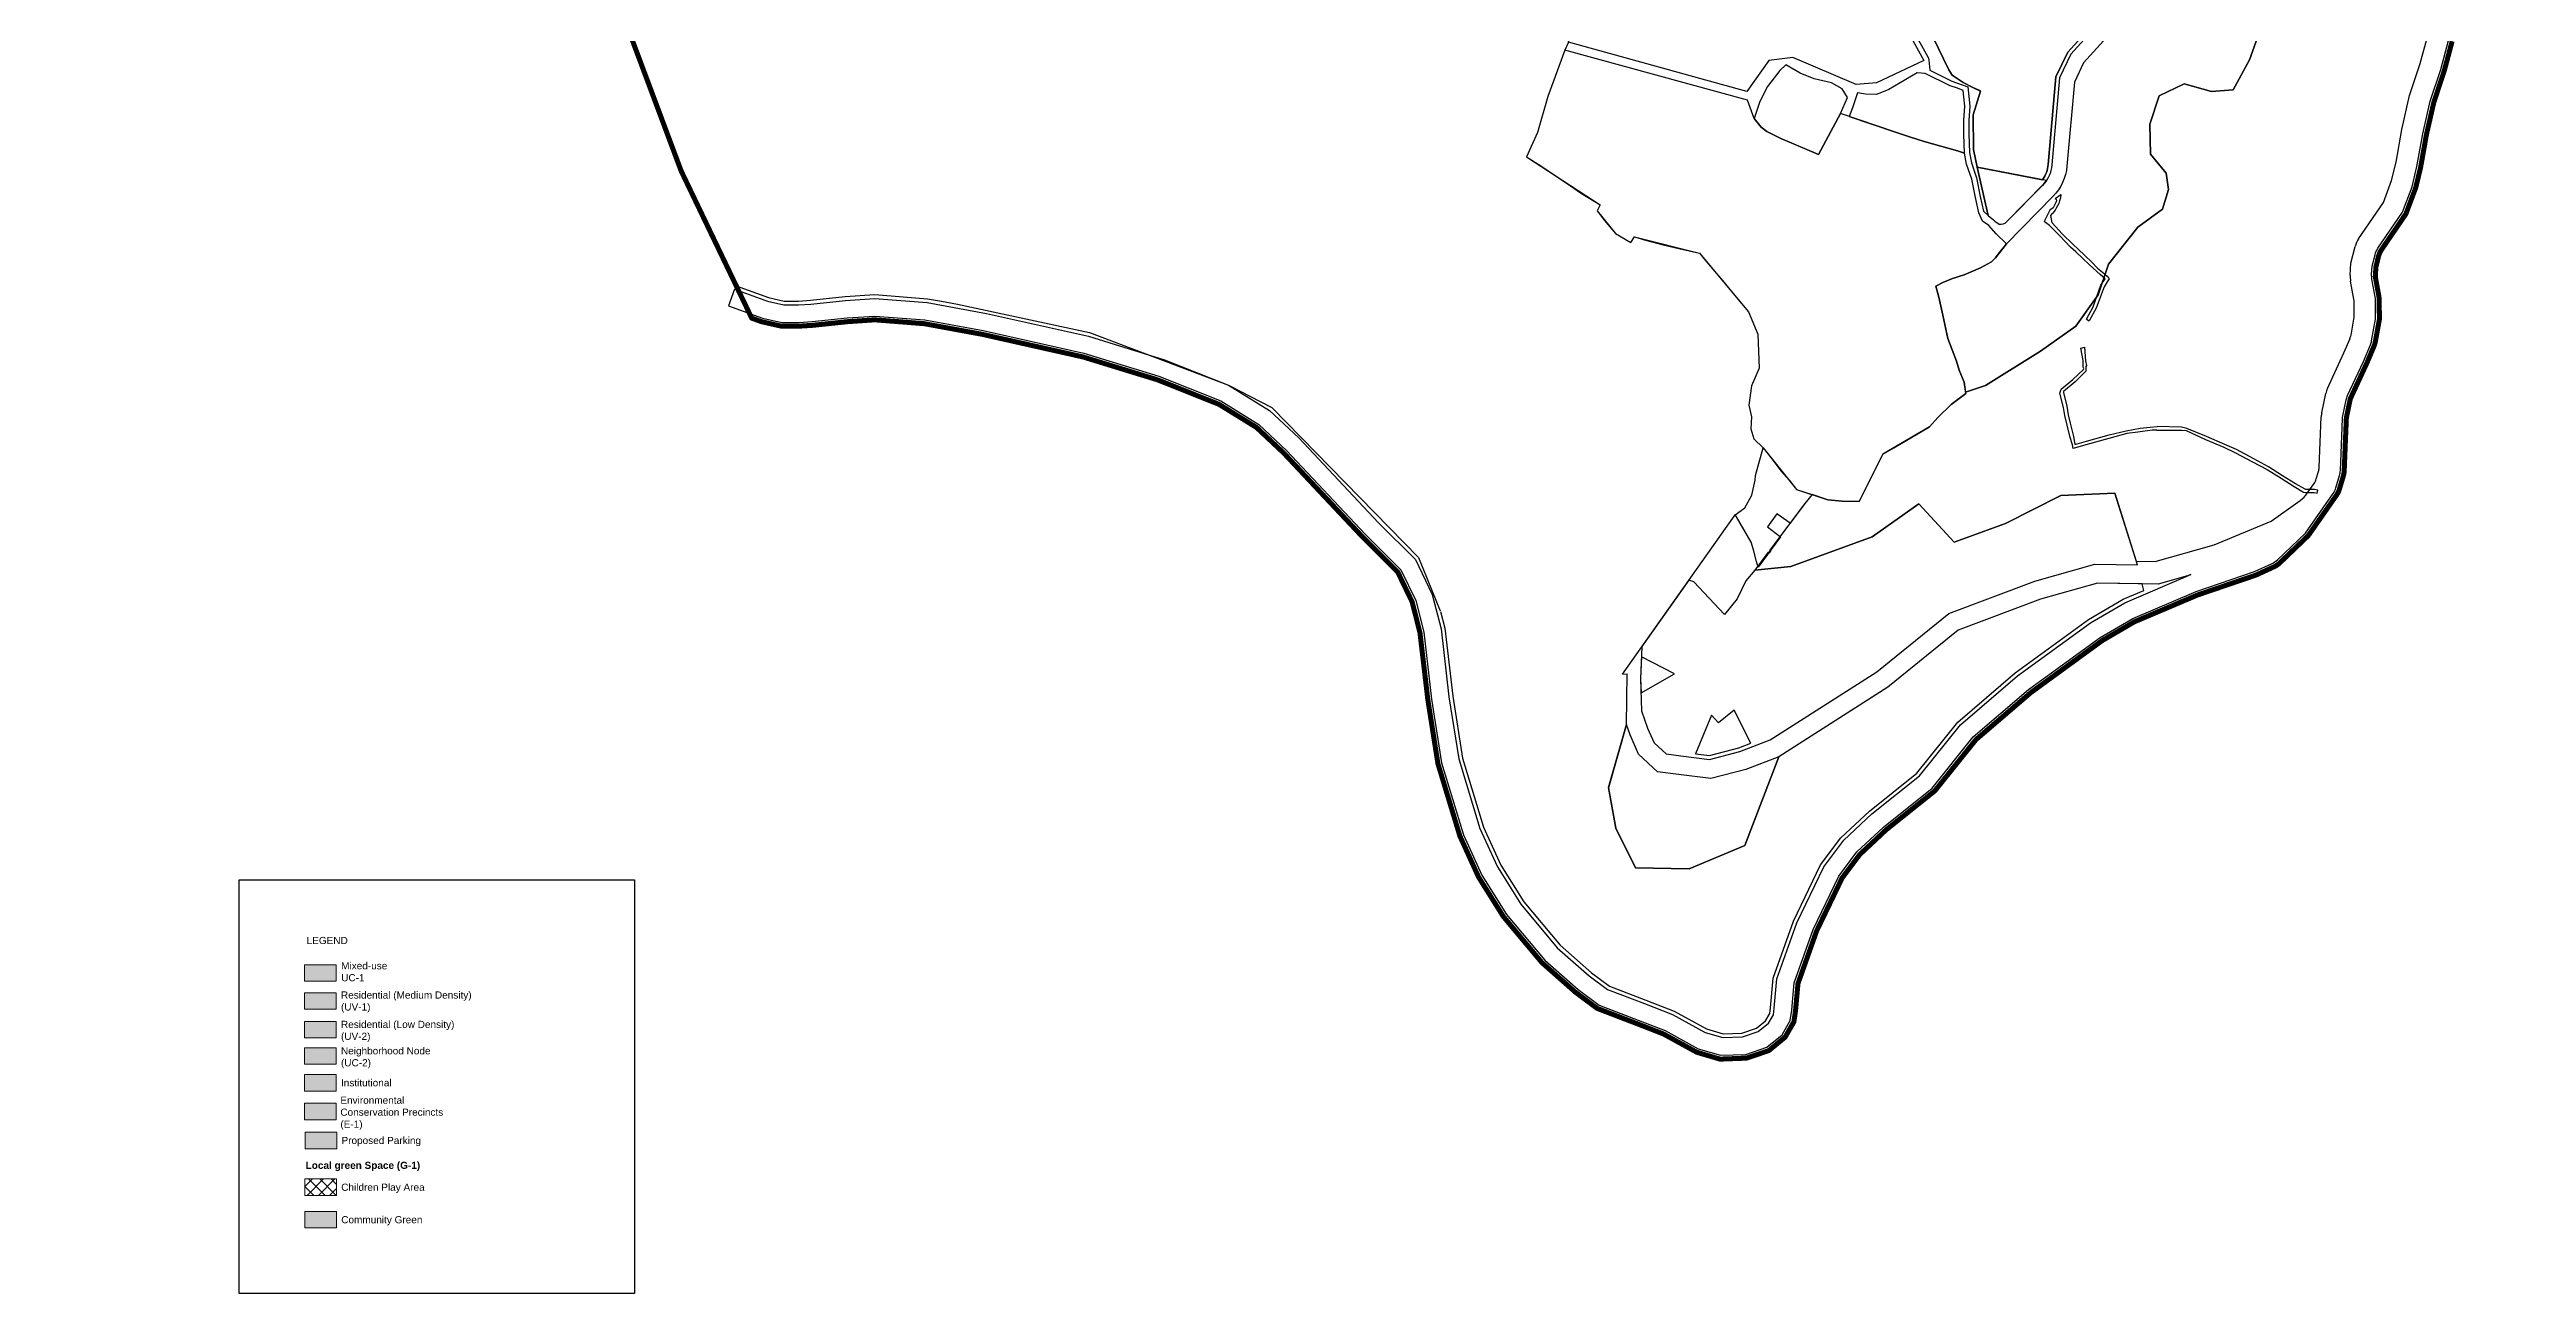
# Model space of a CAD drawing. Header units: millimetres. Extents: x 249769 to 250948, y 543138 to 544364.
# Drawn here: x 249855 to 250842, y 543138 to 543634 of the extents above; entities that cross this region are included whole.
import ezdxf

# ---------------------------------------------------------------- set-up
doc = ezdxf.new("R2010")
doc.units = ezdxf.units.MM
doc.linetypes.add('Character_Dash_E', pattern=[69, 15, -6, 30, -3, 15])
doc.layers.add('_Mixuse-HIgh', color=7, linetype='Continuous', lineweight=30, true_color=0xffa64d)
doc.layers.add('CPA', color=7, linetype='Continuous', lineweight=9, true_color=0xc3fc79)
for name, color, linetype, lineweight in [('_Neighbourhood Green', 60, 'Continuous', 30), ('_Proposed Institutional', 150, 'Continuous', 30), ('_Proposed Neighbouhood Node', 11, 'Continuous', 30), ('_Proposed Road', 7, 'Continuous', 30), ('_Residential-Low', 41, 'Continuous', 30), ('_Steep Slope', 93, 'Continuous', 30), ('community green', 60, 'Continuous', 30), ('FOOTPATH', 1, 'Continuous', 30), ('Legend', 7, 'Continuous', 0), ('New Plotting', 1, 'Continuous', 30), ('Project Boundary', 233, 'Character_Dash_E', 30), ('Proposed Parking', 253, 'Continuous', 30), ('uv1', 40, 'Continuous', 30)]:
    doc.layers.add(name, color=color, linetype=linetype, lineweight=lineweight)

# ---------------------------------------------------------------- blocks, each defined once
blk = doc.blocks.new('community green')
at = {"layer": 'community green'}
for points in [[(250526.36, 544347.57), (250516.97, 544349.98), (250512.94, 544335.61), (250521.8, 544332.71)], [(250503.04, 544257.3), (250504.68, 544266.61), (250505.58, 544273.5), (250505.98, 544278.49), (250505.97, 544278.5), (250497.12, 544260.51), (250479.77, 544231.9), (250478.55, 544230.4), (250493.9, 544212.46), (250495.28, 544217.41), (250496.1, 544220.34), (250499.57, 544235.83)], [(250532.32, 544182.77), (250521.3, 544199.44), (250503.49, 544215.22), (250501.82, 544209.21), (250498.9, 544199.51), (250495.3, 544193.66), (250483.68, 544180.54), (250477.19, 544172.56), (250488.63, 544160.56), (250497.21, 544143.45), (250518.55, 544148.48), (250541.21, 544149.93), (250542.4, 544150.22), (250544.54, 544151.17)], [(250472.03, 544088.21), (250443.19, 544075.44), (250433.86, 544068.04), (250445.78, 544049.53), (250467.98, 544019.06), (250530, 544074.6), (250493.54, 544137.96), (250485.36, 544136.03), (250472.27, 544128.83), (250471.31, 544127.7), (250487.14, 544101.37), (250472.03, 544088.21)], [(250581.65, 544065.12), (250575.35, 544068.85), (250570.64, 544071.52), (250563.62, 544062.71), (250560.62, 544058.09), (250568.87, 544051.94), (250575.37, 544050.83), (250583.5, 544053.12), (250583.5, 544056.34)], [(250667.91, 544015.1), (250668.01, 544014.26), (250668.01, 544014.26), (250688.87, 544021.54), (250702.57, 544026.32), (250702.4, 544027.12), (250667.91, 544015.1)], [(250455.58, 543989.05), (250453.37, 543992.37), (250451.75, 543994.57), (250450.54, 543993.68), (250432.12, 543979.44), (250433.02, 543977.81), (250437.2, 543974.04)], [(250801.01, 543904.7), (250802.3, 543907.09), (250802.98, 543909.47), (250803.8, 543912.34), (250804.77, 543915.74), (250805.91, 543919.7), (250807.29, 543923.23), (250808.1, 543924.78), (250810.71, 543927.43), (250813.7, 543929.7), (250817.13, 543932.31), (250823.56, 543937.2), (250827.59, 543939.81), (250831.62, 543942.43), (250841.53, 543947.99), (250841.51, 543947.8), (250836.44, 543932.89), (250837.23, 543926.43), (250833.65, 543921.84), (250814.44, 543897.22)], [(250303.78, 543919.09), (250291.6, 543917.77), (250281.84, 543917.77), (250282.01, 543903.6), (250304.63, 543904.38), (250312.94, 543904.72), (250312.81, 543921.31)], [(250244.64, 543788.83), (250238.01, 543790.86), (250228.24, 543793.14), (250222.72, 543769.61), (250230.74, 543766.6), (250239.08, 543764.76)], [(250554.21, 543453.04), (250548.39, 543445.28), (250543.07, 543448.98), (250539.35, 543443.76), (250544.55, 543439.83), (250535.64, 543427.69), (250534.94, 543429.97), (250533.8, 543434.65), (250532.9, 543437.69), (250527.05, 543447.79), (250526.45, 543448.58), (250530.4, 543451.38), (250533.18, 543456.4), (250534.51, 543462.33), (250534.64, 543464.24), (250537.68, 543475.21), (250550.9, 543458.71), (250557.14, 543456.62)], [(250526.16, 543370.74), (250519.89, 543365.66), (250517.11, 543368.73), (250510.67, 543353.36), (250516.23, 543352.68), (250527.96, 543355.76), (250532.73, 543357.56)]]:
    blk.add_lwpolyline(points, close=True, dxfattribs=at)
for points in [[(250364, 544198.83), (250356.75, 544226.56), (250348.12, 544217.47), (250350.64, 544218.07, -0.00731), (250350.83, 544218.07, -0.756893), (250354.21, 544206.11), (250323.66, 544188.28, 0.096241), (250319.79, 544184.89), (250313.98, 544177.39), (250317.92, 544179.79), (250341.56, 544187.4)], [(250007.59, 544188.19, 0.034037), (250007.17, 544189.19), (250002.68, 544198.17, 0.054077), (250001.74, 544199.63), (249994.37, 544208.75, 0.075378), (249992.6, 544210.37), (249984.3, 544215.93), (249965.31, 544192.59), (249976.44, 544186.94), (249984.53, 544181.69, 0.14668), (249986.06, 544180.39), (249998.16, 544175.01, -0.191757), (250004.63, 544168.39), (250007.77, 544160.84, 0.317764), (250011.2, 544158.69), (250018.49, 544159.09, 0.168276), (250020.61, 544159.96), (250023.46, 544162.46), (250029.62, 544168.93), (250043.99, 544182.23, 0.026336), (250043.25, 544181.84), (250028.66, 544173.03), (250022.95, 544170.7, -0.107108), (250019.61, 544170.12), (250019.27, 544170.13, -0.072606), (250016.86, 544170.58, -0.232377), (250011.87, 544175.58)], [(250007.59, 544188.19, 0.034037), (250007.17, 544189.19), (250002.68, 544198.17, 0.054077), (250001.74, 544199.63), (249994.37, 544208.75, 0.075378), (249992.6, 544210.37), (249984.3, 544215.93), (249965.31, 544192.59), (249976.44, 544186.94), (249984.53, 544181.69, 0.14668), (249986.06, 544180.39), (249998.16, 544175.01, -0.191757), (250004.63, 544168.39), (250007.77, 544160.84, 0.317764), (250011.2, 544158.69), (250018.49, 544159.09, 0.168276), (250020.61, 544159.96), (250023.46, 544162.46), (250029.62, 544168.93), (250043.99, 544182.23, 0.026336), (250043.25, 544181.84), (250028.66, 544173.03), (250022.95, 544170.7, -0.107108), (250019.61, 544170.12), (250019.27, 544170.13, -0.072606), (250016.86, 544170.58, -0.232377), (250011.87, 544175.58)], [(250316.23, 544187.64, -0.096241), (250321.39, 544192.17), (250342.31, 544204.38, 0.414214), (250343.39, 544208.48), (250343.15, 544208.89, 0.349759), (250339.66, 544210.24), (250318.93, 544203.75), (250293.78, 544192.84), (250288.17, 544190.1), (250293.08, 544172.25), (250282.88, 544164.48), (250271.44, 544158.96), (250249.97, 544151.68), (250250.9, 544148.37), (250250.78, 544148.1), (250250.95, 544148.11, 0.080916), (250252.85, 544148.46), (250267.97, 544153.89), (250286.32, 544160.45), (250303.17, 544170.76)], [(250131.68, 544183.3, 0.085927), (250129.9, 544185.13), (250120.15, 544192.19, -0.25448), (250116.65, 544199.52), (250116.66, 544199.62), (250104.89, 544192.27), (250106.59, 544188.16), (250109.01, 544184.63), (250113.66, 544180.27), (250118.06, 544176.81), (250127.37, 544167.75), (250137.79, 544175.69, -0.104945), (250135.24, 544178.12)], [(250460.73, 544166.49), (250470.67, 544178.02), (250477.2, 544186.05), (250488.45, 544198.74), (250489.21, 544199.98, 0.196064), (250488.5, 544199.71), (250468.39, 544181.09), (250445.51, 544170.15), (250427.67, 544164.65), (250439.35, 544147.25), (250440.83, 544148.77), (250453.06, 544159.15)], [(249900.12, 544188.29, -0.128939), (249898.61, 544190.33), (249897.17, 544182.79), (249890.77, 544179.37), (249869.79, 544171.78), (249855.43, 544168.53), (249859.24, 544148.92), (249893.25, 544154.49), (249899.57, 544154.51)], [(249900.12, 544188.29, -0.128939), (249898.61, 544190.33), (249897.17, 544182.79), (249890.77, 544179.37), (249869.79, 544171.78), (249855.43, 544168.53), (249859.24, 544148.92), (249893.25, 544154.49), (249899.57, 544154.51)], [(250044.35, 544129.26, -0.044012), (250056.6, 544126.65), (250058.74, 544123.84), (250061.67, 544104.45), (250076.73, 544102.63, 0.078644), (250079.23, 544102.72), (250058.8, 544137.72), (250046.99, 544139.95), (250029.51, 544162.29), (250026.58, 544159.22), (250023.58, 544156.58, -0.168276), (250018.74, 544154.6), (250011.44, 544154.2, -0.317764), (250003.62, 544159.11), (250000.47, 544166.66, 0.191757), (249996.34, 544170.89), (249984.23, 544176.27, -0.14668), (249980.74, 544179.27), (249977.92, 544180.8, 0.437812), (249972.35, 544178.92), (249971.67, 544177.38), (249961.1, 544183.14), (249960.83, 544182.55), (249956.82, 544183.87, -0.188294), (249960.36, 544180.74), (249962.53, 544176.51, -0.277368), (249962.09, 544169.82), (249957.99, 544163.93), (250000, 544152.85), (249998.95, 544138.49), (249997.82, 544124.49), (249997.82, 544124.45), (250012.35, 544123.19), (250012.53, 544132.66), (250024.61, 544131.81)], [(250044.35, 544129.26, -0.044012), (250056.6, 544126.65), (250058.74, 544123.84), (250061.67, 544104.45), (250076.73, 544102.63, 0.078644), (250079.23, 544102.72), (250058.8, 544137.72), (250046.99, 544139.95), (250029.51, 544162.29), (250026.58, 544159.22), (250023.58, 544156.58, -0.168276), (250018.74, 544154.6), (250011.44, 544154.2, -0.317764), (250003.62, 544159.11), (250000.47, 544166.66, 0.191757), (249996.34, 544170.89), (249984.23, 544176.27, -0.14668), (249980.74, 544179.27), (249977.92, 544180.8, 0.437812), (249972.35, 544178.92), (249971.67, 544177.38), (249961.1, 544183.14), (249960.83, 544182.55), (249956.82, 544183.87, -0.188294), (249960.36, 544180.74), (249962.53, 544176.51, -0.277368), (249962.09, 544169.82), (249957.99, 544163.93), (250000, 544152.85), (249998.95, 544138.49), (249997.82, 544124.49), (249997.82, 544124.45), (250012.35, 544123.19), (250012.53, 544132.66), (250024.61, 544131.81)], [(250189.63, 544168.68), (250169.94, 544158.92), (250162.77, 544154.5), (250163.62, 544153.46, 0.198915), (250168.33, 544150.91), (250182.15, 544149.49, -0.079376), (250184.9, 544148.76), (250200.41, 544141.84)], [(250276.42, 544147.8, 0.042785), (250277.26, 544148.39), (250296.19, 544164.14), (250287.19, 544158.64), (250268.64, 544152), (250253.53, 544146.58, -0.080916), (250251, 544146.11), (250249.87, 544146.08), (250247.65, 544141.14), (250245.92, 544135.84), (250237.08, 544126.74), (250234.94, 544122.99), (250233.05, 544117.69), (250229.35, 544103.82), (250244.28, 544110.21, -0.42511), (250242.06, 544122.98), (250247.24, 544130.05), (250247.29, 544130.12, -0.10437), (250250.06, 544132.6)], [(250250.94, 544127.49), (250245.71, 544120.35, 0.42511), (250246.82, 544113.96), (250251.09, 544111.18)], [(250422.24, 544112.29), (250420.68, 544108.9), (250417.93, 544102.43), (250413.87, 544096.26), (250408.65, 544090.8, 0.535412), (250408.79, 544090.57), (250429.12, 544099.19)], [(250268.32, 544075.34), (250266.69, 544078.68), (250234.46, 544060.17), (250259.49, 544047.37, -0.116105), (250262.63, 544044.7), (250278.18, 544023.63, -0.151727), (250279.93, 544018.58), (250279.96, 544017.83), (250280.14, 544012.38), (250297.67, 544025.74)], [(250725.42, 544036.32, 0.039349), (250734.27, 544044.42, -0.072569), (250740.03, 544048.23), (250745.38, 544050.44, 0.106066), (250752.11, 544054.34, -0.040076), (250756.68, 544058.85, -0.061259), (250759.12, 544060.28), (250758.23, 544061.85), (250702, 544029.12), (250702.57, 544026.32), (250713.27, 544029.46, 0.040506)], [(250721.28, 544024), (250755.37, 544043.69), (250767.93, 544040.01), (250821.8, 544051.36), (250822.89, 544051.6), (250803.5, 544047.76), (250786.92, 544044.18, -0.120348), (250785.97, 544044.2), (250768.62, 544048.94, -0.150338), (250767.62, 544049.57), (250760.42, 544057.99), (250759.87, 544058.96, 0.064522), (250757.62, 544057.68, 0.040411), (250753.18, 544053.29, -0.106505), (250745.9, 544049.03), (250740.63, 544046.85, 0.071426), (250735.32, 544043.35, -0.039288), (250726.3, 544035.11, -0.040969), (250713.8, 544028.05), (250703.06, 544024.9), (250689.36, 544020.12), (250689.12, 544020.04), (250694.4, 544000.71)], [(250307.84, 543956.03), (250315.31, 543979.67, 0.815455), (250314.45, 543980.15), (250311.87, 543977.15), (250304.52, 543963.28, -0.086128), (250303.48, 543961.93), (250299.41, 543958.22, -0.117336), (250297.38, 543957.09), (250285.99, 543953.91, -0.073245), (250284.54, 543953.72), (250280.92, 543953.8), (250280.65, 543950.27), (250300.28, 543951.52), (250307.72, 543948.05), (250311.12, 543946.56), (250327.35, 543937.86), (250333.53, 543934.54), (250353.21, 543925.19), (250357.82, 543922.26), (250366.39, 543907.63), (250367.88, 543908.05), (250358.93, 543923.33), (250353.87, 543927.03), (250334.64, 543936.53), (250322.97, 543941.91), (250310.97, 543948.34, -0.36063)], [(250736.42, 543847, 0.858243), (250734.66, 543847.91), (250730.2, 543841.77), (250726.31, 543836.13), (250732.15, 543834.3)], [(250169.46, 543794.12), (250164.29, 543796.89), (250158.09, 543801.26), (250150.59, 543789.57), (250153.43, 543789.27), (250160.81, 543787.96, -0.048953), (250161, 543787.91), (250166.07, 543785.94, 0.425235), (250166.72, 543786.24)], [(250676.02, 543707.79), (250673.86, 543711.85), (250670.89, 543716.73), (250665.01, 543725.8), (250662.41, 543729.82), (250663.68, 543730.3), (250679.79, 543707.83), (250695.54, 543708), (250695.54, 543708), (250695.38, 543691.06), (250695.38, 543690.47), (250691.43, 543671.74), (250712.76, 543663.63, -0.082081), (250709.16, 543662.11), (250689.93, 543657.55), (250688.27, 543667.64), (250686.52, 543685.2), (250682.97, 543695.43), (250679.61, 543701.68), (250677.65, 543705.02)], [(250624.13, 543617.38), (250624.14, 543617.39), (250621.33, 543618.6), (250617.29, 543620.81), (250612.91, 543623.66), (250611.54, 543625.87), (250611.54, 543625.88), (250605.34, 543638.67), (250606.32, 543640.36), (250606.47, 543644.02), (250588.72, 543659.78), (250582.28, 543671.57), (250581.07, 543671.11), (250603.29, 543630.74, -0.100132), (250603.65, 543629.61), (250604.06, 543625.7), (250612.81, 543621.27), (250619.17, 543619.1), (250619.98, 543611.34), (250619.59, 543605.6), (250619.58, 543600.18), (250619.74, 543592.87), (250620.58, 543588.72), (250622.6, 543582.76), (250624.1, 543575.37), (250625.43, 543569.5), (250627.19, 543567.84), (250622.85, 543587.01), (250621.4, 543594.1), (250621.19, 543607.89)], [(250624.13, 543617.38), (250624.14, 543617.39), (250621.33, 543618.6), (250617.29, 543620.81), (250612.91, 543623.66), (250611.54, 543625.87), (250611.54, 543625.88), (250605.34, 543638.67), (250606.32, 543640.36), (250606.47, 543644.02), (250588.72, 543659.78), (250582.28, 543671.57), (250581.07, 543671.11), (250603.29, 543630.74, -0.100132), (250603.65, 543629.61), (250604.06, 543625.7), (250612.81, 543621.27), (250619.17, 543619.1), (250619.98, 543611.34), (250619.59, 543605.6), (250619.58, 543600.18), (250619.74, 543592.87), (250620.58, 543588.72), (250622.6, 543582.76), (250624.1, 543575.37), (250625.43, 543569.5), (250627.19, 543567.84), (250622.85, 543587.01), (250621.4, 543594.1), (250621.19, 543607.89)]]:
    blk.add_lwpolyline(points, format="xyb", close=True, dxfattribs=at)
at = {"layer": 'community green', "elevation": 2131.26}
blk.add_lwpolyline([(250676.02, 543707.79), (250673.86, 543711.85), (250670.89, 543716.73), (250665.01, 543725.8), (250662.41, 543729.82), (250663.68, 543730.3), (250679.79, 543707.83), (250695.54, 543708), (250695.54, 543708), (250695.38, 543691.06), (250695.38, 543690.47), (250691.43, 543671.74), (250712.76, 543663.63, -0.082081), (250709.16, 543662.11), (250689.93, 543657.55), (250688.27, 543667.64), (250686.52, 543685.2), (250682.97, 543695.43), (250679.61, 543701.68), (250677.65, 543705.02)], format="xyb", close=True, dxfattribs=at)
at = {"layer": 'community green', "elevation": 2171.09}
blk.add_lwpolyline([(250554.21, 543453.04), (250548.39, 543445.28), (250543.07, 543448.98), (250539.35, 543443.76), (250544.55, 543439.83), (250535.64, 543427.69), (250534.94, 543429.97), (250533.8, 543434.65), (250532.9, 543437.69), (250527.05, 543447.79), (250526.45, 543448.58), (250530.4, 543451.38), (250533.18, 543456.4), (250534.51, 543462.33), (250534.64, 543464.24), (250537.68, 543475.21), (250550.9, 543458.71), (250557.14, 543456.62), (250557.14, 543456.62), (250554.21, 543453.04), (250554.21, 543453.04)], dxfattribs=at)
blk = doc.blocks.new('g')
at = {"layer": '_Steep Slope'}
for p, q in [((250008.63, 543848.74), (250106.9, 543585.5)), ((250737.7, 543647.57), (250731.21, 543629.8)), ((250799.24, 543628.37), (250802.2, 543639.52)), ((250731.21, 543629.8), (250724.71, 543617.84)), ((250795.01, 543615.61), (250799.24, 543628.37)), ((250705.23, 543620.23), (250695.32, 543615.45)), ((250716.17, 543617.16), (250705.23, 543620.23)), ((250724.71, 543617.84), (250716.17, 543617.16)), ((250695.32, 543615.45), (250691.56, 543604.17)), ((250791.9, 543602.02), (250795.01, 543615.61)), ((250691.56, 543604.17), (250691.9, 543592.21)), ((250789.59, 543589.03), (250791.9, 543602.02)), ((250691.9, 543592.21), (250698.05, 543584.7)), ((250787.85, 543581.77), (250789.59, 543589.03)), ((250106.9, 543585.5), (250128.8, 543539.8)), ((250699.08, 543578.2), (250696.69, 543570.34)), ((250698.05, 543584.7), (250699.08, 543578.2)), ((250784.58, 543573.04), (250787.85, 543581.77)), ((250696.69, 543570.34), (250686.78, 543563.17)), ((250774.67, 543558.52), (250784.58, 543573.04)), ((250686.78, 543563.17), (250675.16, 543548.47)), ((250675.16, 543548.47), (250671.05, 543536.17)), ((250771.37, 543543.99), (250771.67, 543548.86)), ((250771.67, 543548.86), (250773.29, 543555.44)), ((250128.8, 543539.8), (250141.64, 543535.13)), ((250772.81, 543534.47), (250771.5, 543541.7)), ((250141.64, 543535.13), (250147.91, 543533.72)), ((250147.91, 543533.72), (250153.57, 543533.72)), ((250153.57, 543533.72), (250158.34, 543534.02)), ((250158.34, 543534.02), (250172.23, 543535.48)), ((250172.23, 543535.48), (250184.04, 543536.27)), ((250184.04, 543536.27), (250205.02, 543534.63)), ((250205.02, 543534.63), (250210.57, 543533.61)), ((250210.57, 543533.61), (250216.89, 543532.45)), ((250216.89, 543532.45), (250269.43, 543521.13)), ((250671.05, 543536.17), (250662.06, 543523.68)), ((250772.97, 543527.25), (250772.91, 543533.37)), ((250269.43, 543521.13), (250324.84, 543500.21)), ((250662.06, 543523.68), (250648.05, 543513.77)), ((250768.88, 543513.13), (250771.28, 543518.83)), ((250771.68, 543520.18), (250772.97, 543527.25)), ((250648.05, 543513.77), (250626.18, 543500.1)), ((250762.29, 543498.93), (250768.88, 543513.13)), ((250324.84, 543500.21), (250342.08, 543491.33)), ((250626.18, 543500.1), (250618.24, 543497.45)), ((250342.08, 543491.33), (250400.44, 543431.62)), ((250612.47, 543492.54), (250607.22, 543487.34)), ((250618.33, 543496.84), (250612.47, 543492.54)), ((250618.24, 543497.45), (250618.33, 543496.84)), ((250760.02, 543489.21), (250761.61, 543496.85)), ((250603.91, 543483.61), (250585.33, 543472.68)), ((250607.22, 543487.34), (250603.91, 543483.61)), ((250759.01, 543467.46), (250759.84, 543487.67)), ((250585.33, 543472.68), (250575.89, 543453.93)), ((250754.28, 543457.22), (250756.96, 543461.06)), ((250757.85, 543462.91), (250758.74, 543465.86)), ((250526.45, 543448.57), (250530.4, 543451.38)), ((250530.4, 543451.38), (250533.18, 543456.4)), ((250554.21, 543453.04), (250540.19, 543434.38)), ((250557.14, 543456.62), (250554.21, 543453.04)), ((250563.38, 543454.53), (250557.14, 543456.62)), ((250569.11, 543453.97), (250563.38, 543454.53)), ((250575.89, 543453.93), (250569.11, 543453.97)), ((250580.99, 543439.87), (250599.58, 543452.89)), ((250599.58, 543452.89), (250613.71, 543437.64)), ((250634.16, 543445.08), (250656.1, 543456.23)), ((250656.1, 543456.23), (250677.6, 543457.14)), ((250677.6, 543457.14), (250686.15, 543430.1)), ((250739.9, 543446.04), (250751.44, 543454.34)), ((250481.7, 543385.14), (250526.45, 543448.57)), ((250548.64, 543427.98), (250580.99, 543439.87)), ((250613.71, 543437.64), (250634.16, 543445.08)), ((250717.17, 543436.63), (250739.9, 543446.04)), ((250400.44, 543431.62), (250409.11, 543410.38)), ((250539.67, 543433.69), (250534.3, 543426.54)), ((250540.07, 543433.42), (250539.67, 543433.69)), ((250540.56, 543434.13), (250540.07, 543433.42)), ((250540.19, 543434.38), (250540.56, 543434.13)), ((250686.15, 543430.1), (250693.7, 543429.98)), ((250693.7, 543429.98), (250717.17, 543436.63)), ((250534.3, 543426.54), (250548.64, 543427.98)), ((250670.7, 543421.36), (250648.1, 543415)), ((250688.53, 543421.06), (250670.7, 543421.36)), ((250689.2, 543418.43), (250688.53, 543421.06)), ((250409.17, 543410.13), (250410.88, 543403.42)), ((250648.1, 543415), (250615.28, 543402.67)), ((250667.13, 543406.86), (250680.96, 543414.93)), ((250680.96, 543414.93), (250689.2, 543418.43)), ((250410.88, 543403.42), (250414.06, 543376.28)), ((250615.28, 543402.67), (250587.29, 543379.93)), ((250638.03, 543385.63), (250667.13, 543406.86)), ((250481.7, 543385.14), (250483.51, 543385.2)), ((250483.22, 543365.07), (250483.51, 543385.2)), ((250615.16, 543366.03), (250638.03, 543385.63)), ((250414.06, 543376.28), (250417.95, 543351.66)), ((250587.29, 543379.93), (250563.01, 543364.39)), ((250476.06, 543339.91), (250483.22, 543365.07)), ((250563.01, 543364.39), (250553.44, 543358.27)), ((250598.86, 543345.73), (250615.16, 543366.03)), ((250417.95, 543351.66), (250426.28, 543324.19)), ((250543.88, 543352.15), (250530.41, 543316.88)), ((250553.44, 543358.27), (250543.88, 543352.15)), ((250579.97, 543330.6), (250598.86, 543345.73)), ((250478.95, 543323.73), (250476.06, 543339.91)), ((250426.28, 543324.19), (250433.16, 543309.05)), ((250486.76, 543307.91), (250478.95, 543323.73)), ((250568.63, 543319.98), (250579.97, 543330.6)), ((250530.41, 543316.88), (250508.16, 543307.62)), ((250560.49, 543309.13), (250568.63, 543319.98)), ((250433.16, 543309.05), (250442.33, 543294.45)), ((250508.16, 543307.62), (250486.76, 543307.91)), ((250549.68, 543286.67), (250560.49, 543309.13)), ((250442.33, 543294.45), (250456.77, 543277.2)), ((250541.66, 543264.02), (250549.68, 543286.67)), ((250456.77, 543277.2), (250469.29, 543266.13)), ((250469.29, 543266.13), (250476.44, 543260.83)), ((250540.6, 543252.22), (250541.66, 543264.02)), ((250476.44, 543260.83), (250490.89, 543255.29)), ((250490.89, 543255.29), (250502.19, 543250.88)), ((250540.27, 543249.95), (250540.6, 543252.22)), ((250502.19, 543250.88), (250515.1, 543243.8)), ((250515.1, 543243.8), (250521.74, 543241.83)), ((250521.74, 543241.83), (250529.19, 543242.11)), ((250529.19, 543242.11), (250534.93, 543244.05)), ((250534.93, 543244.05), (250538.61, 543247.07)), ((250538.61, 543247.07), (250540.27, 543249.95))]:
    blk.add_line(p, q, dxfattribs=at)
blk.add_lwpolyline([(250460.2, 543636.8), (250458.73, 543633.71), (250451.91, 543615.24), (250447.79, 543600.81), (250443.4, 543591.21), (250472.69, 543571.99), (250471.51, 543569.62), (250478.88, 543560.66), (250484.99, 543557.04), (250486.49, 543559.3), (250512.3, 543552.76), (250531.75, 543529.46), (250535.55, 543520.52), (250536.11, 543506.99), (250532.96, 543499.9), (250531.99, 543492.24), (250533.04, 543487.56), (250532.7, 543482.87), (250533.98, 543478.84), (250537.68, 543475.21), (250541.07, 543470.91)], dxfattribs=at)
for centre, radius, start, end in [((250782.52, 543553.17), 9.5, 145.69288, 166.15754), ((250780.85, 543543.4), 9.5, 176.42324, 190.2582), ((250766.42, 543533.31), 6.5, 0.5509, 10.2582), ((250765.28, 543521.35), 6.5, 337.19152, 349.60978), ((250770.91, 543494.93), 9.5, 155.12296, 168.3091), ((250769.33, 543487.29), 9.5, 168.3091, 177.65551), ((250751.63, 543464.78), 6.5, 325.12116, 343.24931), ((250752.51, 543467.73), 6.5, 343.24931, 357.65551), ((250744.43, 543464.08), 12, 305.73105, 325.12116)]:
    blk.add_arc(centre, radius, start, end, dxfattribs=at)

msp = doc.modelspace()

# ---------------------------------------------------------------- hatches: boundary and pattern name
at = {"layer": '_Mixuse-HIgh'}
h = msp.add_hatch(color=256, dxfattribs=at)
h.dxf.hatch_style = 1
h.paths.add_polyline_path([(249956.94, 543269.38), (249969.6, 543269.38), (249969.6, 543262.8), (249956.94, 543262.8)])
at = {"layer": '_Neighbourhood Green'}
h = msp.add_hatch(color=256, dxfattribs=at)
h.dxf.hatch_style = 1
h.paths.add_polyline_path([(249957.04, 543171.1), (249969.7, 543171.1), (249969.7, 543164.53), (249957.04, 543164.53)])
at = {"layer": '_Proposed Institutional'}
h = msp.add_hatch(color=256, dxfattribs=at)
h.dxf.hatch_style = 1
h.paths.add_polyline_path([(249956.94, 543225.63), (249969.6, 543225.63), (249969.6, 543219.05), (249956.94, 543219.05)])
at = {"layer": '_Proposed Neighbouhood Node'}
msp.add_hatch(color=256, dxfattribs=at).paths.add_polyline_path([(249956.94, 543236.3), (249969.6, 543236.3), (249969.6, 543229.72), (249956.94, 543229.72)])
at = {"layer": '_Residential-Low'}
msp.add_hatch(color=256, dxfattribs=at).paths.add_polyline_path([(249956.94, 543246.82), (249969.6, 543246.82), (249969.6, 543240.24), (249956.94, 543240.24)])
at = {"layer": '_Steep Slope'}
h = msp.add_hatch(color=256, dxfattribs=at)
h.dxf.hatch_style = 1
h.paths.add_polyline_path([(249956.94, 543214.17), (249969.6, 543214.17), (249969.6, 543207.59), (249956.94, 543207.59)])
at = {"layer": 'CPA'}
h = msp.add_hatch(dxfattribs=at)
h.set_pattern_fill('ANSI37', color=256)
h.set_pattern_definition([(45, (-1270.11, 77.5855), (-2.24506403, 2.24506403), []), (135, (-1270.11, 77.5855), (-2.24506403, -2.24506403), [])])
h.paths.add_polyline_path([(249957.04, 543184.04), (249969.7, 543184.04), (249969.7, 543177.46), (249957.04, 543177.46)])
at = {"layer": 'Proposed Parking'}
h = msp.add_hatch(color=256, dxfattribs=at)
h.dxf.hatch_style = 1
h.paths.add_polyline_path([(249957.14, 543202.68), (249969.8, 543202.68), (249969.8, 543196.1), (249957.14, 543196.1)])
at = {"layer": 'uv1'}
msp.add_hatch(color=256, dxfattribs=at).paths.add_polyline_path([(249956.94, 543258.23), (249969.6, 543258.23), (249969.6, 543251.65), (249956.94, 543251.65)])

# ---------------------------------------------------------------- linework, layer by layer
at = {"layer": '_Mixuse-HIgh'}
for points in [[(250605.34, 543638.67), (250611.56, 543625.83), (250612.91, 543623.66), (250617.29, 543620.81), (250621.33, 543618.6), (250624.13, 543617.38), (250621.19, 543607.89), (250621.4, 543594.1), (250622.85, 543587.01), (250622.85, 543587.01), (250648.84, 543582.04), (250648.84, 543582.04), (250648.84, 543582.04), (250648.84, 543582.04, 0.137564), (250651.13, 543588.1), (250654.19, 543622.98), (250658.93, 543632.88), (250673.65, 543649.11)], [(250678.43, 543643.2), (250665.22, 543628.65), (250661.55, 543620.97), (250658.6, 543587.44, -0.17416), (250653.07, 543575.47), (250634.49, 543556.45), (250634.49, 543556.45), (250630.12, 543550.88), (250628.58, 543549.36), (250624.14, 543546.95), (250617.61, 543544.21), (250612.98, 543542.71), (250609.14, 543541.07), (250606.38, 543539.68), (250607.52, 543535.23), (250609.16, 543528.13), (250611.11, 543518.87), (250614.66, 543509.77), (250615.64, 543506.2), (250617.65, 543501.42), (250618.24, 543497.45), (250626.18, 543500.1), (250648.05, 543513.77), (250662.06, 543523.68), (250671.05, 543536.17), (250675.16, 543548.47), (250686.78, 543563.17), (250696.69, 543570.34), (250699.08, 543578.2), (250698.05, 543584.7), (250691.9, 543592.21), (250691.56, 543604.17), (250695.32, 543615.45), (250705.23, 543620.23), (250716.17, 543617.16), (250724.71, 543617.84), (250731.21, 543629.8), (250737.7, 543647.57)]]:
    msp.add_lwpolyline(points, format="xyb", dxfattribs=at)
for points in [[(250571.27, 543614.79), (250569.14, 543618.19), (250564.83, 543620.59), (250557.9, 543622.26), (250552.42, 543624.49), (250546.66, 543627.75), (250544.31, 543625.57), (250539.33, 543619.23), (250536.29, 543613.2), (250534.03, 543606.41), (250536.84, 543603.01), (250539.1, 543601.2), (250544.67, 543598.48), (250552.24, 543595.22), (250559.71, 543592.14), (250568.5, 543608.4)], [(250617.52, 543615), (250617.32, 543617.62), (250615, 543618.45), (250612.03, 543619.42), (250602.18, 543624.4), (250598.91, 543624.6), (250587.69, 543617.98), (250582.76, 543615.93), (250578.45, 543616.12), (250575.14, 543616.67), (250573.22, 543610.73), (250571.95, 543607.22), (250590.3, 543600.95), (250595.87, 543599.16), (250601.74, 543597.26), (250615.03, 543593.61), (250617.75, 543592.65), (250617.58, 543600.16), (250617.59, 543605.67), (250617.97, 543611.3)], [(250582.89, 543386.02), (250611.5, 543409.26), (250645.76, 543422.14), (250669.73, 543428.87), (250686.63, 543428.59), (250677.6, 543457.14), (250656.1, 543456.23), (250634.16, 543445.08), (250613.71, 543437.64), (250599.58, 543452.89), (250580.99, 543439.87), (250548.64, 543427.98), (250534.3, 543426.54), (250530.76, 543422.26), (250527.27, 543415.07), (250522.28, 543408.83), (250510.1, 543421.85), (250508.1, 543422.56), (250489.3, 543396.18), (250488.87, 543383.25), (250489.27, 543370.57), (250491.64, 543363.64), (250494.22, 543357.7), (250498.97, 543353.34), (250504.91, 543352.55), (250516.34, 543351.16), (250528.42, 543354.33), (250540.5, 543358.89)], [(250543.88, 543352.14), (250530.7, 543347.17), (250516.86, 543343.54), (250503.97, 543345.11), (250495.64, 543346.22), (250487.97, 543353.25), (250484.64, 543360.93), (250483.22, 543365.07), (250476.06, 543339.9), (250478.95, 543323.73), (250486.77, 543307.91), (250508.16, 543307.62), (250530.41, 543316.88)], [(250543.88, 543352.14), (250530.7, 543347.17), (250516.86, 543343.54), (250503.97, 543345.11), (250495.64, 543346.22), (250487.97, 543353.25), (250484.64, 543360.93), (250483.22, 543365.07), (250476.06, 543339.9), (250478.95, 543323.73), (250486.77, 543307.91), (250508.16, 543307.62), (250530.41, 543316.88)]]:
    msp.add_lwpolyline(points, close=True, dxfattribs=at)
at = {"layer": '_Neighbourhood Green'}
msp.add_lwpolyline([(250526.16, 543370.74), (250519.89, 543365.66), (250517.11, 543368.73), (250510.67, 543353.36), (250516.23, 543352.68), (250527.96, 543355.76), (250532.73, 543357.56)], close=True, dxfattribs=at)
at = {"layer": '_Proposed Institutional'}
for points in [[(250474.79, 543720.37), (250541.95, 543694.99), (250544.99, 543692.67), (250550.42, 543685.92), (250560.03, 543676.15), (250562.27, 543674), (250564.34, 543672.57), (250568.03, 543670.8), (250570.44, 543670.08), (250573.85, 543669.62), (250577.3, 543669.92), (250579.12, 543670.49), (250601.64, 543629.6), (250582.79, 543620.65), (250574.7, 543620.04), (250549.4, 543630.77), (250539.95, 543629.49), (250531.14, 543617.19), (250460.2, 543636.8), (250465.89, 543663.33), (250472.68, 543705.21)], [(250609.16, 543528.13), (250607.52, 543535.23), (250606.38, 543539.68), (250609.14, 543541.07), (250612.98, 543542.71), (250617.61, 543544.21), (250624.14, 543546.95), (250628.58, 543549.36), (250630.12, 543550.88), (250631.2, 543552.38), (250634.49, 543556.45), (250630.46, 543560.55), (250627.5, 543563.75), (250624.96, 543565.57), (250623.52, 543568.87), (250622.14, 543574.94), (250620.66, 543582.24), (250618.65, 543588.2), (250617.75, 543592.65), (250615.03, 543593.61), (250601.74, 543597.26), (250595.87, 543599.16), (250590.3, 543600.95), (250568.5, 543608.4), (250559.71, 543592.14), (250544.67, 543598.48), (250539.1, 543601.2), (250536.84, 543603.01), (250534.03, 543606.41), (250531.43, 543613.68), (250458.73, 543633.71), (250451.91, 543615.24), (250447.79, 543600.81), (250443.4, 543591.21), (250449.16, 543587.59), (250455.22, 543583.45), (250460.92, 543579.6), (250464.92, 543576.84), (250472.69, 543571.99), (250471.51, 543569.62), (250474.5, 543565.8), (250478.88, 543560.66), (250484.99, 543557.04), (250486.49, 543559.3), (250490.76, 543558.02), (250497.8, 543556.15), (250504.12, 543554.67), (250512.3, 543552.76), (250515.86, 543548.37), (250521.49, 543541.94), (250526.18, 543536.08), (250531.75, 543529.46), (250535.55, 543520.52), (250536.11, 543506.99), (250532.96, 543499.9), (250531.99, 543492.24), (250533.04, 543487.56), (250532.7, 543482.87), (250533.98, 543478.84), (250537.68, 543475.21), (250541.07, 543470.91), (250544.71, 543466.15), (250548.17, 543462.23), (250550.9, 543458.71), (250563.38, 543454.53), (250569.11, 543453.97), (250575.89, 543453.93), (250579.27, 543460.65), (250585.33, 543472.68), (250589.67, 543475.28), (250603.91, 543483.61), (250607.22, 543487.34), (250612.47, 543492.53), (250618.33, 543496.84), (250617.65, 543501.42), (250615.64, 543506.2), (250614.66, 543509.77), (250611.11, 543518.87)], [(250609.16, 543528.13), (250607.52, 543535.23), (250606.38, 543539.68), (250609.14, 543541.07), (250612.98, 543542.71), (250617.61, 543544.21), (250624.14, 543546.95), (250628.58, 543549.36), (250630.12, 543550.88), (250631.2, 543552.38), (250634.49, 543556.45), (250630.46, 543560.55), (250627.5, 543563.75), (250624.96, 543565.57), (250623.52, 543568.87), (250622.14, 543574.94), (250620.66, 543582.24), (250618.65, 543588.2), (250617.75, 543592.65), (250615.03, 543593.61), (250601.74, 543597.26), (250595.87, 543599.16), (250590.3, 543600.95), (250568.5, 543608.4), (250559.71, 543592.14), (250544.67, 543598.48), (250539.1, 543601.2), (250536.84, 543603.01), (250534.03, 543606.41), (250531.43, 543613.68), (250458.73, 543633.71), (250451.91, 543615.24), (250447.79, 543600.81), (250443.4, 543591.21), (250449.16, 543587.59), (250455.22, 543583.45), (250460.92, 543579.6), (250464.92, 543576.84), (250472.69, 543571.99), (250471.51, 543569.62), (250474.5, 543565.8), (250478.88, 543560.66), (250484.99, 543557.04), (250486.49, 543559.3), (250490.76, 543558.02), (250497.8, 543556.15), (250504.12, 543554.67), (250512.3, 543552.76), (250515.86, 543548.37), (250521.49, 543541.94), (250526.18, 543536.08), (250531.75, 543529.46), (250535.55, 543520.52), (250536.11, 543506.99), (250532.96, 543499.9), (250531.99, 543492.24), (250533.04, 543487.56), (250532.7, 543482.87), (250533.98, 543478.84), (250537.68, 543475.21), (250541.07, 543470.91), (250544.71, 543466.15), (250548.17, 543462.23), (250550.9, 543458.71), (250563.38, 543454.53), (250569.11, 543453.97), (250575.89, 543453.93), (250579.27, 543460.65), (250585.33, 543472.68), (250589.67, 543475.28), (250603.91, 543483.61), (250607.22, 543487.34), (250612.47, 543492.53), (250618.33, 543496.84), (250617.65, 543501.42), (250615.64, 543506.2), (250614.66, 543509.77), (250611.11, 543518.87)]]:
    msp.add_lwpolyline(points, close=True, dxfattribs=at)
at = {"layer": '_Proposed Road'}
msp.add_line((250128.16, 543538.44), (250125.77, 543531.86), dxfattribs=at)
for points in [[(250674.61, 543647.93), (250660.19, 543632.04), (250655.66, 543622.58), (250652.62, 543587.97, -0.17416), (250648.8, 543579.68), (250634.55, 543565.21)], [(250673.65, 543649.11), (250658.93, 543632.88), (250654.19, 543622.98), (250651.13, 543588.1, -0.137564), (250648.84, 543582.04), (250648.84, 543582.04)], [(250125.77, 543531.86), (250139.25, 543526.96), (250146.97, 543525.22), (250153.84, 543525.22), (250159.05, 543525.54), (250172.96, 543527.01), (250184, 543527.75), (250203.92, 543526.19), (250227.06, 543521.94), (250267.24, 543512.91), (250297.03, 543503.76), (250321.68, 543493.93), (250336.89, 543484.55), (250347.83, 543474.26), (250379.32, 543440.71), (250393.41, 543426.63), (250399.32, 543414.42), (250402.5, 543401.87), (250405.63, 543375.12), (250409.65, 543349.75), (250418.31, 543321.18), (250425.66, 543305.01), (250435.44, 543289.43), (250450.66, 543271.25), (250463.94, 543259.52), (250472.31, 543253.31), (250487.82, 543247.36), (250498.59, 543243.16), (250511.81, 543235.91), (250520.66, 543233.29), (250530.74, 543233.66), (250539.12, 543236.5), (250545.21, 543241.48), (250548.44, 543247.12), (250549.04, 543251.22), (250550.03, 543262.2), (250557.54, 543283.4), (250567.79, 543304.69), (250574.99, 543314.28), (250585.54, 543324.17), (250604.91, 543339.68), (250621.29, 543360.09), (250643.31, 543378.96), (250671.79, 543399.73), (250684.78, 543407.31), (250710.04, 543418.04), (250733.31, 543425.97), (250740.26, 543429.18, 0.083058), (250742.44, 543430.67), (250753.55, 543441.31), (250764.57, 543457.12, 0.079264), (250765.67, 543459.39), (250767.13, 543464.25, 0.062942), (250767.46, 543466.23), (250768.3, 543486.75, -0.040804), (250768.46, 543488.05), (250769.77, 543494.34, -0.057599), (250770.34, 543496.08), (250776.65, 543509.69), (250779.41, 543516.24, 0.054238), (250779.9, 543517.9), (250781.48, 543526.52), (250781.41, 543534.05, 0.042381), (250781.28, 543535.39), (250780.02, 543542.38, -0.06044), (250779.9, 543544.31), (250780.11, 543547.56), (250781.25, 543552.18, -0.089532), (250782.4, 543554.77), (250792.18, 543569.1), (250795.99, 543579.27), (250797.92, 543587.29), (250800.24, 543600.33), (250803.21, 543613.32), (250807.39, 543625.94), (250810.47, 543637.55)], [(250128.16, 543538.44), (250141.22, 543533.69), (250147.74, 543532.22), (250153.62, 543532.22), (250158.46, 543532.52), (250172.36, 543533.98), (250184.04, 543534.77), (250204.83, 543533.14), (250228.46, 543528.8), (250269.04, 543519.68), (250299.36, 543510.37), (250324.84, 543500.21), (250341.16, 543490.13), (250352.79, 543479.21), (250384.35, 543445.58), (250399.2, 543430.74), (250405.93, 543416.83), (250409.4, 543403.14), (250412.57, 543376.08), (250416.49, 543351.32), (250424.87, 543323.66), (250431.84, 543308.33), (250441.12, 543293.56), (250455.69, 543276.15), (250468.35, 543264.97), (250475.71, 543259.5), (250490.35, 543253.89), (250501.56, 543249.52), (250514.52, 543242.4), (250521.55, 543240.33), (250529.46, 543240.62), (250535.67, 543242.72), (250539.78, 543246.08), (250541.71, 543249.45), (250542.09, 543252.04), (250543.14, 543263.7), (250551.07, 543286.1), (250561.78, 543308.34), (250569.75, 543318.97), (250580.95, 543329.46), (250599.93, 543344.66), (250616.24, 543364.98), (250638.96, 543384.46), (250667.95, 543405.6), (250681.63, 543413.58), (250707.94, 543424.76, -0.031416), (250706.52, 543424.26), (250694.87, 543420.96), (250670.7, 543421.36), (250648.1, 543415), (250615.28, 543402.67), (250587.29, 543379.93), (250543.88, 543352.15), (250530.7, 543347.17), (250516.85, 543343.54), (250503.97, 543345.11), (250495.64, 543346.22), (250487.97, 543353.25), (250484.64, 543360.93), (250483.22, 543365.07)]]:
    msp.add_lwpolyline(points, format="xyb", dxfattribs=at)
at = {"layer": '_Proposed Road', "elevation": 2210.78}
msp.add_lwpolyline([(250649.44, 543580.39), (250650.45, 543581.73), (250650.45, 543581.73), (250622.85, 543587.01), (250627.19, 543567.84), (250629.32, 543566.02, 0.114284), (250631.66, 543564.41, 0.267949), (250634.55, 543565.21)], format="xyb", close=True, dxfattribs=at)
at = {"layer": '_Proposed Road'}
msp.add_lwpolyline([(250489.16, 543392.06), (250488.87, 543383.2), (250489.05, 543377.62), (250502.38, 543385.19)], close=True, dxfattribs=at)
at = {"layer": 'FOOTPATH'}
for p, q in [((250653.88, 543574.6), (250656.19, 543576.22)), ((250650.2, 543566.67), (250649.56, 543565.41)), ((250666.31, 543526.54), (250667.48, 543525.84)), ((250664.07, 543515.02), (250665.52, 543515.39)), ((250758.2, 543457.21), (250758.47, 543458.43))]:
    msp.add_line(p, q, dxfattribs=at)
for points in [[(250653.88, 543574.6), (250654.28, 543574.32), (250654.4, 543573.61), (250654.19, 543572.95), (250653.4, 543571.33), (250653.06, 543570.82), (250651.73, 543569.91), (250650.2, 543566.67)], [(250652.65, 543564.84), (250652.2, 543567.81), (250652.77, 543568.66)], [(250656.19, 543576.22), (250656.04, 543574.87), (250655.62, 543573.68), (250655.32, 543572.59), (250654.36, 543570.72), (250653.88, 543569.95), (250652.77, 543568.66)], [(250666.31, 543526.54), (250669, 543531.37), (250672.09, 543540.06), (250673.55, 543542.13), (250673.75, 543542.52), (250671.76, 543544.27), (250667.52, 543548.16), (250664.75, 543550.83), (250662.06, 543553.39), (250660.05, 543555.25), (250655.69, 543559.64), (250651.6, 543563.88), (250649.56, 543565.41)], [(250652.65, 543564.84), (250656.69, 543560.56), (250661.02, 543556.26), (250663.03, 543554.4), (250665.68, 543551.82), (250668.46, 543549.17), (250670.81, 543546.84), (250672.69, 543545.27), (250674.54, 543543.57), (250675.44, 543542.56), (250674.63, 543541.42), (250673.43, 543539.37), (250670.21, 543530.83), (250667.48, 543525.84)], [(250694.43, 543482.36), (250692.54, 543482.3), (250686.8, 543481.56), (250682.45, 543481.01), (250675.28, 543478.93), (250666.05, 543476.44), (250661.1, 543475.03), (250660.81, 543476.5), (250659.92, 543479.4), (250658.65, 543484.35), (250657.71, 543488.18), (250657.17, 543491.38), (250655.81, 543497.09), (250656.35, 543498.64), (250660.94, 543502.45), (250665.19, 543506.43), (250665.25, 543506.9), (250665.11, 543507.34), (250665, 543510.03), (250664.07, 543515.02)], [(250665.52, 543515.39), (250665.94, 543509.91), (250666.43, 543508.04), (250666.09, 543507.62), (250666.13, 543505.83), (250661.9, 543501.51), (250657.2, 543497.72), (250657.19, 543497.3), (250658.49, 543491.8), (250659.11, 543488.46), (250659.89, 543485.14), (250661.17, 543479.79), (250661.76, 543476.74), (250661.79, 543476.54), (250666.35, 543477.86), (250675.36, 543480.5), (250682.2, 543482.06), (250687.78, 543483.09), (250691.78, 543483.5), (250694.44, 543483.7)], [(250694.43, 543482.36), (250704.29, 543482.27), (250706.06, 543482.1), (250713.76, 543478.6), (250721.02, 543475.53), (250725.72, 543473.29), (250732.41, 543469.72), (250738.33, 543466.68), (250743.86, 543463.11), (250749.08, 543459.9), (250752.8, 543457.56), (250753.55, 543457.46), (250756.96, 543457.46), (250758.2, 543457.21)], [(250758.47, 543458.43), (250757.14, 543458.69), (250753.73, 543458.7), (250753.36, 543458.77), (250749.55, 543460.9), (250744.37, 543464.09), (250738.87, 543467.66), (250732.94, 543470.83), (250726.04, 543474.57), (250721.43, 543476.58), (250714.2, 543479.81), (250706.28, 543483), (250704.23, 543483.54), (250694.44, 543483.7)]]:
    msp.add_lwpolyline(points, dxfattribs=at)
at = {"layer": 'Legend'}
for points in [[(249956.94, 543269.38), (249969.6, 543269.38), (249969.6, 543262.8), (249956.94, 543262.8)], [(249956.94, 543258.23), (249969.6, 543258.23), (249969.6, 543251.65), (249956.94, 543251.65)], [(249956.94, 543246.82), (249969.6, 543246.82), (249969.6, 543240.24), (249956.94, 543240.24)], [(249956.94, 543236.3), (249969.6, 543236.3), (249969.6, 543229.72), (249956.94, 543229.72)], [(249956.94, 543225.63), (249969.6, 543225.63), (249969.6, 543219.05), (249956.94, 543219.05)], [(249956.94, 543214.17), (249969.6, 543214.17), (249969.6, 543207.59), (249956.94, 543207.59)], [(249957.14, 543202.68), (249969.8, 543202.68), (249969.8, 543196.1), (249957.14, 543196.1)], [(249957.04, 543184.04), (249969.7, 543184.04), (249969.7, 543177.46), (249957.04, 543177.46)], [(249957.04, 543171.1), (249969.7, 543171.1), (249969.7, 543164.53), (249957.04, 543164.53)]]:
    msp.add_lwpolyline(points, close=True, dxfattribs=at)
at = {"layer": 'New Plotting', "color": 18, "true_color": 0x000000}
msp.add_lwpolyline([(249930.96, 543303.15), (250088.37, 543303.15), (250088.37, 543138.43), (249930.96, 543138.43)], close=True, dxfattribs=at)
at = {"layer": 'Project Boundary', "ltscale": 0.05, "const_width": 2}
msp.add_lwpolyline([(250008.63, 543848.74), (250106.9, 543585.5), (250134.98, 543526.91), (250138.83, 543525.51), (250146.8, 543523.72), (250153.88, 543523.72), (250159.17, 543524.05), (250173.09, 543525.51), (250183.99, 543526.25), (250203.73, 543524.7), (250226.76, 543520.47), (250266.86, 543511.46), (250296.53, 543502.35), (250321, 543492.59), (250335.97, 543483.35), (250346.77, 543473.2), (250378.25, 543439.67), (250392.17, 543425.74), (250397.9, 543413.9), (250401.02, 543401.6), (250404.15, 543374.92), (250408.18, 543349.41), (250416.9, 543320.65), (250424.34, 543304.3), (250434.23, 543288.55), (250449.59, 543270.2), (250462.99, 543258.36), (250471.58, 543251.98), (250487.28, 543245.96), (250497.95, 543241.8), (250511.23, 543234.51), (250520.47, 543231.78), (250531.01, 543232.17), (250539.86, 543235.16), (250546.37, 543240.5), (250549.88, 543246.62), (250550.53, 543251.04), (250551.51, 543261.87), (250558.93, 543282.82), (250569.08, 543303.91), (250576.11, 543313.28), (250586.52, 543323.04), (250605.97, 543338.61), (250622.37, 543359.05), (250644.24, 543377.79), (250672.61, 543398.48), (250685.45, 543405.97), (250710.57, 543416.64), (250733.87, 543424.58), (250741.11, 543427.92, 0.083058), (250743.29, 543429.41), (250754.69, 543440.33), (250765.94, 543456.46, 0.079264), (250767.03, 543458.73), (250768.62, 543464, 0.062942), (250768.96, 543465.98), (250769.83, 543487.22), (250771.39, 543494.77), (250778.02, 543509.09), (250780.85, 543515.81, 0.054238), (250781.35, 543517.47), (250782.98, 543526.39), (250782.91, 543534.19, 0.042381), (250782.78, 543535.54), (250781.35, 543543.42), (250781.6, 543547.34), (250782.64, 543551.56, -0.089532), (250783.8, 543554.15), (250793.52, 543568.4), (250797.43, 543578.83), (250799.39, 543586.98), (250801.71, 543600.03), (250804.66, 543612.92), (250808.83, 543625.51), (250811.93, 543637.2)], format="xyb", dxfattribs=at)
at = {"layer": 'Proposed Parking'}
msp.add_lwpolyline([(250649.44, 543580.39), (250650.45, 543581.73), (250622.85, 543587.01), (250627.19, 543567.84), (250629.32, 543566.02, 0.114284), (250631.66, 543564.41, 0.267949), (250634.55, 543565.21)], format="xyb", close=True, dxfattribs=at)
msp.add_lwpolyline([(250489.16, 543392.06), (250488.87, 543383.2), (250489.05, 543377.62), (250502.38, 543385.19)], close=True, dxfattribs=at)

# ---------------------------------------------------------------- block references
at = {"layer": '_Steep Slope'}
msp.add_blockref('g', (0, 0), dxfattribs=at)
at = {"layer": 'community green'}
msp.add_blockref('community green', (0, 0), dxfattribs=at)

# ---------------------------------------------------------------- texts
at = {"layer": 'Legend', "char_height": 2.8511, "attachment_point": 1}
for s, insert, width in [('{\\fArial|b0|i0|c0|p34;LEGEND}', (249957.79, 543280.46), 47.6131), ('{\\fArial|b0|i0|c0|p34;Mixed-use \\PUC-1}', (249971.53, 543270.38), 47.6131), ('{\\fArial|b0|i0|c0|p34;Residential (Medium Density)\\P(UV-1)}', (249971.46, 543258.74), 59.9916), ('{\\fArial|b0|i0|c0|p34;Residential (Low Density)\\P(UV-2)}', (249971.46, 543247.04), 47.6131), ('{\\fArial|b0|i0|c0|p34;Neighborhood Node\\P(UC-2)}', (249971.46, 543236.52), 47.6131), ('{\\fArial|b0|i0|c0|p34;Institutional }', (249971.46, 543223.78), 47.6131), ('{\\fArial|b0|i0|c0|p34;Environmental Conservation Precincts (E-1)}', (249971.21, 543216.83), 47.6131), ('{\\fArial|b0|i0|c0|p34;Proposed Parking }', (249971.66, 543200.82), 47.6131), ('{\\fArial|b1|i0|c0|p34;Local green Space (G-1)}', (249957.39, 543190.91), 47.6131), ('{\\fArial|b0|i0|c0|p34;Children Play Area}', (249971.56, 543182.18), 47.6131), ('{\\fArial|b0|i0|c0|p34;Community Green}', (249971.56, 543169.25), 47.6131)]:
    msp.add_mtext(s, dxfattribs=dict(at, insert=insert, width=width))

doc.saveas('drawing.dxf')
